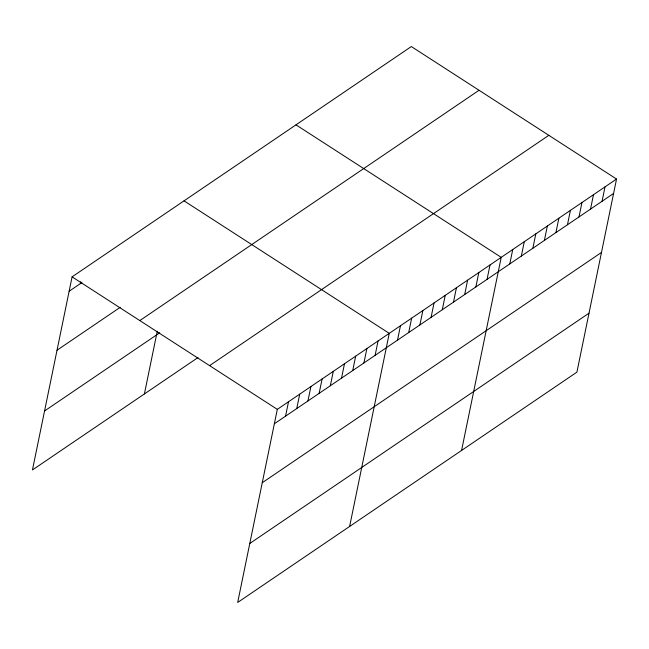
<?xml version="1.0" encoding="UTF-8"?>
<svg xmlns="http://www.w3.org/2000/svg" width="649" height="649" viewBox="0 0 649 649"><rect width="100%" height="100%" fill="white"/><g stroke="black" fill="none" stroke-linecap="round" stroke-linejoin="round"><path stroke-width="0.97" d="M616.55 179.051L277.318 409.357L237.68 602.45L576.912 372.145L616.55 179.051L411.32 46.55L72.088 276.855L32.45 469.949L197.969 357.575M80.33 283.654L80.719 281.731M144.394 393.951L157.269 331.241M285.56 416.155L288.513 401.755M296.747 408.554L299.708 394.154M307.942 400.952L310.903 386.561M319.138 393.351L322.099 378.959M330.333 385.749L333.294 371.358M341.528 378.156L344.481 363.756M352.723 370.555L355.676 356.155M363.919 362.953L366.872 348.554M375.114 355.352L378.067 340.96M349.624 526.453L389.262 333.359L184.032 200.857M397.504 340.149L400.457 325.757M408.7 332.556L411.653 318.156M419.895 324.954L422.848 310.555M431.09 317.353L434.043 302.953M442.285 309.751L445.238 295.352M453.481 302.15L456.434 287.758M464.668 294.549L467.629 280.157M475.863 286.947L478.824 272.556M487.058 279.354L490.019 264.954M461.577 450.447L501.215 257.353L295.985 124.851M509.789 263.924L512.742 249.524M521.325 256.087L524.278 241.696M532.853 248.259L535.814 233.867M544.389 240.43L547.35 226.03M555.925 232.602L558.878 218.202M567.461 224.765L570.414 210.373M578.989 216.936L581.95 202.545M590.525 209.108L593.486 194.708M602.061 201.279L605.014 186.88M69.135 291.255L81.928 282.566M57.023 350.225L120.195 307.334M139.811 320.582L479.043 90.276M44.554 410.979L159.703 332.807M209.595 365.63L548.827 135.325M274.365 423.756L613.597 193.443M262.253 482.726L601.493 252.42M249.784 543.481L589.016 313.175M72.088 276.855L277.318 409.357"/></g></svg>
